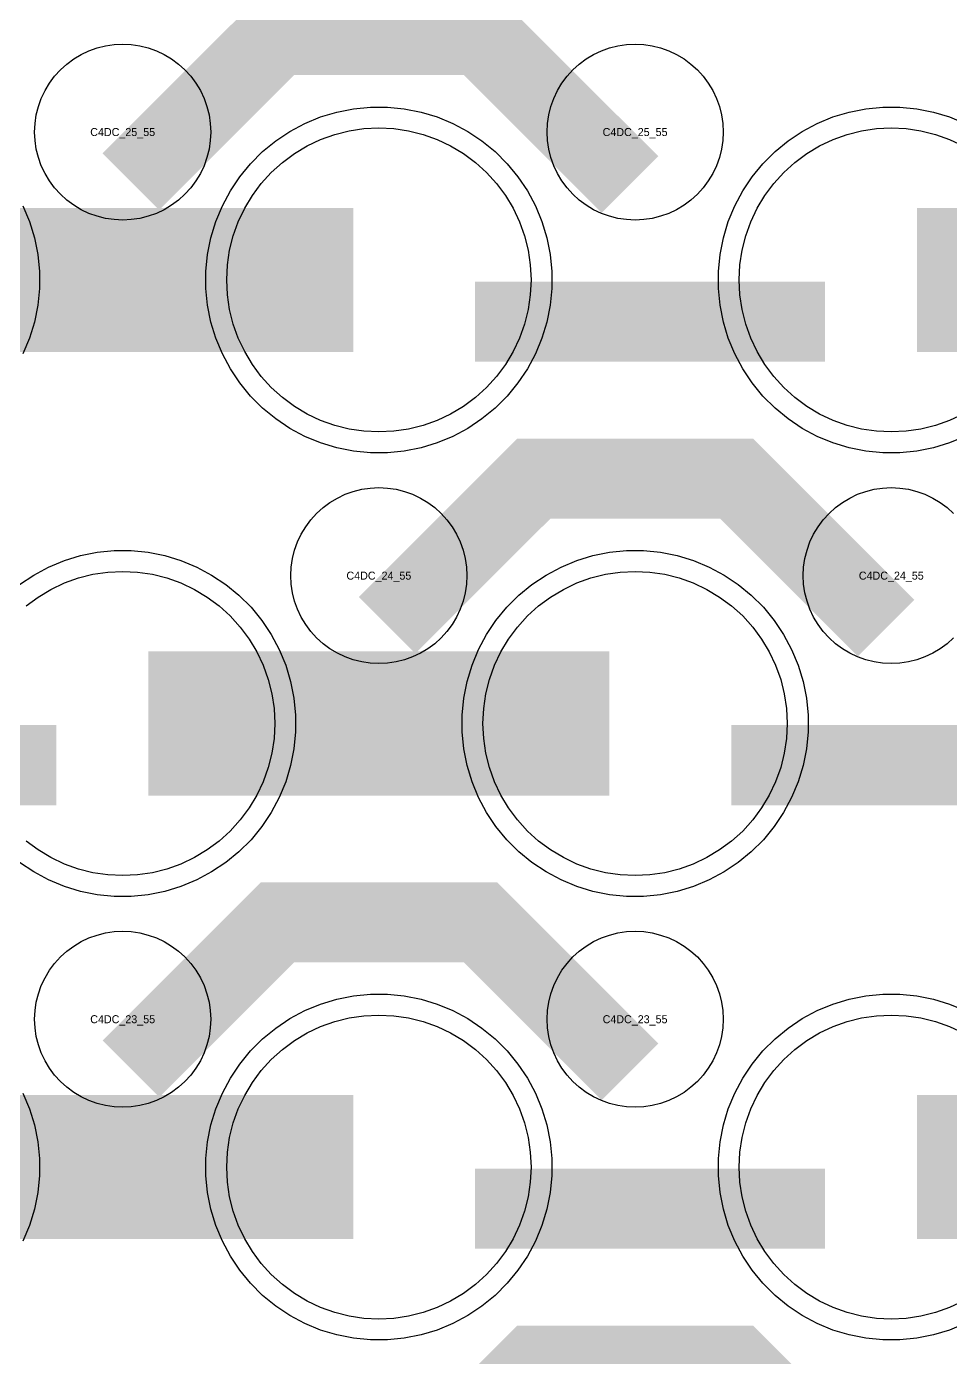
# Model space of a CAD drawing. Extents: x -11880 to 11880, y -14992 to 14992.
# Drawn here: x 5570 to 5858.5, y -11712 to -11296.3 of the extents above; entities that cross this region are included whole.
import ezdxf
from ezdxf.enums import TextEntityAlignment as Align

# ---------------------------------------------------------------- set-up
doc = ezdxf.new("R2010")
doc.units = 0
doc.header["$MEASUREMENT"] = 0
for name, color, linetype in [('GDS_775_DT_237', 138, 'CONTINUOUS'), ('RDL1_FS', 34, 'CONTINUOUS'), ('RDL_BS', 160, 'CONTINUOUS')]:
    doc.layers.add(name, color=color, linetype=linetype)

msp = doc.modelspace()

# ---------------------------------------------------------------- linework, layer by layer
at = {"layer": 'RDL1_FS'}
msp.add_lwpolyline([(5680, -11422.969), (5675.343, -11422.74), (5670.732, -11422.056), (5666.209, -11420.924), (5661.819, -11419.352), (5657.605, -11417.36), (5653.605, -11414.962), (5649.86, -11412.184), (5646.406, -11409.054), (5643.276, -11405.6), (5640.498, -11401.855), (5638.1, -11397.855), (5636.108, -11393.641), (5634.536, -11389.251), (5633.404, -11384.728), (5632.72, -11380.117), (5632.491, -11375.46), (5632.72, -11370.803), (5633.404, -11366.192), (5634.536, -11361.669), (5636.108, -11357.279), (5638.1, -11353.065), (5640.498, -11349.065), (5643.276, -11345.32), (5646.406, -11341.866), (5649.86, -11338.736), (5653.605, -11335.958), (5657.605, -11333.56), (5661.819, -11331.568), (5666.209, -11329.996), (5670.732, -11328.864), (5675.343, -11328.18), (5680, -11327.951), (5684.657, -11328.18), (5689.268, -11328.864), (5693.791, -11329.996), (5698.181, -11331.568), (5702.395, -11333.56), (5706.395, -11335.958), (5710.14, -11338.736), (5713.594, -11341.866), (5716.724, -11345.32), (5719.502, -11349.065), (5721.9, -11353.065), (5723.892, -11357.279), (5725.464, -11361.669), (5726.596, -11366.192), (5727.28, -11370.803), (5727.509, -11375.46), (5727.28, -11380.117), (5726.596, -11384.728), (5725.464, -11389.251), (5723.892, -11393.641), (5721.9, -11397.855), (5719.502, -11401.855), (5716.724, -11405.6), (5713.594, -11409.054), (5710.14, -11412.184), (5706.395, -11414.962), (5702.395, -11417.36), (5698.181, -11419.352), (5693.791, -11420.924), (5689.268, -11422.056), (5684.657, -11422.74)], close=True, dxfattribs=at)
msp.add_lwpolyline([(5862.395, -11417.36), (5858.181, -11419.352), (5853.791, -11420.924), (5849.268, -11422.056), (5844.657, -11422.74), (5840, -11422.969), (5835.343, -11422.74), (5830.732, -11422.056), (5826.209, -11420.924), (5821.819, -11419.352), (5817.605, -11417.36), (5813.605, -11414.962), (5809.86, -11412.184), (5806.406, -11409.054), (5803.276, -11405.6), (5800.498, -11401.855), (5798.1, -11397.855), (5796.108, -11393.641), (5794.536, -11389.251), (5793.404, -11384.728), (5792.72, -11380.117), (5792.491, -11375.46), (5792.72, -11370.803), (5793.404, -11366.192), (5794.536, -11361.669), (5796.108, -11357.279), (5798.1, -11353.065), (5800.498, -11349.065), (5803.276, -11345.32), (5806.406, -11341.866), (5809.86, -11338.736), (5813.605, -11335.958), (5817.605, -11333.56), (5821.819, -11331.568), (5826.209, -11329.996), (5830.732, -11328.864), (5835.343, -11328.18), (5840, -11327.951), (5844.657, -11328.18), (5849.268, -11328.864), (5853.791, -11329.996), (5858.181, -11331.568), (5862.395, -11333.56)], dxfattribs=at)
for points in [[(5528.002, -11375.46, 45, 45, 0), (5600.002, -11375.46, 45, 45, 0)], [(5600.002, -11375.46, 45, 45, 0), (5672.002, -11375.46, 45, 45, 0)], [(5848.002, -11375.46, 45, 45, 0), (5920.002, -11375.46, 45, 45, 0)]]:
    msp.add_lwpolyline(points, format="xyseb", dxfattribs=at)
at = {"layer": 'RDL1_FS', "color": 241, "true_color": 0xf7abae}
for points in [[(5569.86, -11477.301), (5573.605, -11474.523), (5577.605, -11472.125), (5581.819, -11470.133), (5586.209, -11468.561), (5590.732, -11467.429), (5595.343, -11466.745), (5600, -11466.516), (5604.657, -11466.745), (5609.268, -11467.429), (5613.791, -11468.561), (5618.181, -11470.133), (5622.395, -11472.125), (5626.395, -11474.523), (5630.14, -11477.301), (5633.594, -11480.431), (5636.724, -11483.885), (5639.502, -11487.63), (5641.9, -11491.63), (5643.892, -11495.844), (5645.464, -11500.234), (5646.596, -11504.757), (5647.28, -11509.368), (5647.509, -11514.025), (5647.28, -11518.682), (5646.596, -11523.293), (5645.464, -11527.816), (5643.892, -11532.206), (5641.9, -11536.42), (5639.502, -11540.42), (5636.724, -11544.165), (5633.594, -11547.619), (5630.14, -11550.749), (5626.395, -11553.527), (5622.395, -11555.925), (5618.181, -11557.917), (5613.791, -11559.489), (5609.268, -11560.621), (5604.657, -11561.305), (5600, -11561.534), (5595.343, -11561.305), (5590.732, -11560.621), (5586.209, -11559.489), (5581.819, -11557.917), (5577.605, -11555.925), (5573.605, -11553.527), (5569.86, -11550.749)], [(5862.395, -11694.49), (5858.181, -11696.482), (5853.791, -11698.054), (5849.268, -11699.186), (5844.657, -11699.87), (5840, -11700.099), (5835.343, -11699.87), (5830.732, -11699.186), (5826.209, -11698.054), (5821.819, -11696.482), (5817.605, -11694.49), (5813.605, -11692.092), (5809.86, -11689.314), (5806.406, -11686.184), (5803.276, -11682.73), (5800.498, -11678.985), (5798.1, -11674.985), (5796.108, -11670.771), (5794.536, -11666.381), (5793.404, -11661.858), (5792.72, -11657.247), (5792.491, -11652.59), (5792.72, -11647.933), (5793.404, -11643.322), (5794.536, -11638.799), (5796.108, -11634.409), (5798.1, -11630.195), (5800.498, -11626.195), (5803.276, -11622.45), (5806.406, -11618.996), (5809.86, -11615.866), (5813.605, -11613.088), (5817.605, -11610.69), (5821.819, -11608.698), (5826.209, -11607.126), (5830.732, -11605.994), (5835.343, -11605.31), (5840, -11605.081), (5844.657, -11605.31), (5849.268, -11605.994), (5853.791, -11607.126), (5858.181, -11608.698), (5862.395, -11610.69)]]:
    msp.add_lwpolyline(points, dxfattribs=at)
for points in [[(5760, -11561.534), (5755.343, -11561.305), (5750.732, -11560.621), (5746.209, -11559.489), (5741.819, -11557.917), (5737.605, -11555.925), (5733.605, -11553.527), (5729.86, -11550.749), (5726.406, -11547.619), (5723.276, -11544.165), (5720.498, -11540.42), (5718.1, -11536.42), (5716.108, -11532.206), (5714.536, -11527.816), (5713.404, -11523.293), (5712.72, -11518.682), (5712.491, -11514.025), (5712.72, -11509.368), (5713.404, -11504.757), (5714.536, -11500.234), (5716.108, -11495.844), (5718.1, -11491.63), (5720.498, -11487.63), (5723.276, -11483.885), (5726.406, -11480.431), (5729.86, -11477.301), (5733.605, -11474.523), (5737.605, -11472.125), (5741.819, -11470.133), (5746.209, -11468.561), (5750.732, -11467.429), (5755.343, -11466.745), (5760, -11466.516), (5764.657, -11466.745), (5769.268, -11467.429), (5773.791, -11468.561), (5778.181, -11470.133), (5782.395, -11472.125), (5786.395, -11474.523), (5790.14, -11477.301), (5793.594, -11480.431), (5796.724, -11483.885), (5799.502, -11487.63), (5801.9, -11491.63), (5803.892, -11495.844), (5805.464, -11500.234), (5806.596, -11504.757), (5807.28, -11509.368), (5807.509, -11514.025), (5807.28, -11518.682), (5806.596, -11523.293), (5805.464, -11527.816), (5803.892, -11532.206), (5801.9, -11536.42), (5799.502, -11540.42), (5796.724, -11544.165), (5793.594, -11547.619), (5790.14, -11550.749), (5786.395, -11553.527), (5782.395, -11555.925), (5778.181, -11557.917), (5773.791, -11559.489), (5769.268, -11560.621), (5764.657, -11561.305)], [(5680, -11700.099), (5675.343, -11699.87), (5670.732, -11699.186), (5666.209, -11698.054), (5661.819, -11696.482), (5657.605, -11694.49), (5653.605, -11692.092), (5649.86, -11689.314), (5646.406, -11686.184), (5643.276, -11682.73), (5640.498, -11678.985), (5638.1, -11674.985), (5636.108, -11670.771), (5634.536, -11666.381), (5633.404, -11661.858), (5632.72, -11657.247), (5632.491, -11652.59), (5632.72, -11647.933), (5633.404, -11643.322), (5634.536, -11638.799), (5636.108, -11634.409), (5638.1, -11630.195), (5640.498, -11626.195), (5643.276, -11622.45), (5646.406, -11618.996), (5649.86, -11615.866), (5653.605, -11613.088), (5657.605, -11610.69), (5661.819, -11608.698), (5666.209, -11607.126), (5670.732, -11605.994), (5675.343, -11605.31), (5680, -11605.081), (5684.657, -11605.31), (5689.268, -11605.994), (5693.791, -11607.126), (5698.181, -11608.698), (5702.395, -11610.69), (5706.395, -11613.088), (5710.14, -11615.866), (5713.594, -11618.996), (5716.724, -11622.45), (5719.502, -11626.195), (5721.9, -11630.195), (5723.892, -11634.409), (5725.464, -11638.799), (5726.596, -11643.322), (5727.28, -11647.933), (5727.509, -11652.59), (5727.28, -11657.247), (5726.596, -11661.858), (5725.464, -11666.381), (5723.892, -11670.771), (5721.9, -11674.985), (5719.502, -11678.985), (5716.724, -11682.73), (5713.594, -11686.184), (5710.14, -11689.314), (5706.395, -11692.092), (5702.395, -11694.49), (5698.181, -11696.482), (5693.791, -11698.054), (5689.268, -11699.186), (5684.657, -11699.87)]]:
    msp.add_lwpolyline(points, close=True, dxfattribs=at)
for points in [[(5608.002, -11514.025, 45, 45, 0), (5680.002, -11514.025, 45, 45, 0)], [(5680.002, -11514.025, 45, 45, 0), (5752.002, -11514.025, 45, 45, 0)], [(5528.002, -11652.59, 45, 45, 0), (5600.002, -11652.59, 45, 45, 0)], [(5600.002, -11652.59, 45, 45, 0), (5672.002, -11652.59, 45, 45, 0)], [(5848.002, -11652.59, 45, 45, 0), (5920.002, -11652.59, 45, 45, 0)]]:
    msp.add_lwpolyline(points, format="xyseb", dxfattribs=at)
at = {"layer": 'RDL_BS'}
for points in [[(5602.562, -11344.774, 25, 25, 0), (5648.377, -11298.959, 25, 25, 0), (5681.93, -11298.959, 25, 25, 0)], [(5758.401, -11345.673, 25, 25, 0), (5711.687, -11298.959, 25, 25, 0), (5681.929, -11298.959, 25, 25, 0)], [(5710.016, -11388.473, 25, 25, 0), (5819.281, -11388.473, 25, 25, 0)], [(5682.562, -11483.339, 25, 25, 0), (5728.377, -11437.524, 25, 25, 0), (5761.93, -11437.524, 25, 25, 0)], [(5838.401, -11484.238, 25, 25, 0), (5791.687, -11437.524, 25, 25, 0), (5761.929, -11437.524, 25, 25, 0)], [(5602.562, -11621.904, 25, 25, 0), (5648.377, -11576.089, 25, 25, 0), (5681.93, -11576.089, 25, 25, 0)], [(5758.401, -11622.803, 25, 25, 0), (5711.687, -11576.089, 25, 25, 0), (5681.929, -11576.089, 25, 25, 0)], [(5682.562, -11760.469, 25, 25, 0), (5728.377, -11714.654, 25, 25, 0), (5761.93, -11714.654, 25, 25, 0)], [(5838.401, -11761.368, 25, 25, 0), (5791.687, -11714.654, 25, 25, 0), (5761.929, -11714.654, 25, 25, 0)]]:
    msp.add_lwpolyline(points, format="xyseb", dxfattribs=at)
for points in [[(5600, -11356.766), (5597.307, -11356.634), (5594.635, -11356.238), (5592.016, -11355.581), (5589.481, -11354.674), (5587.044, -11353.522), (5584.72, -11352.129), (5582.557, -11350.526), (5580.558, -11348.714), (5578.746, -11346.715), (5577.143, -11344.552), (5575.75, -11342.228), (5574.598, -11339.791), (5573.691, -11337.256), (5573.034, -11334.637), (5572.638, -11331.965), (5572.506, -11329.272), (5572.638, -11326.579), (5573.034, -11323.907), (5573.691, -11321.288), (5574.598, -11318.753), (5575.75, -11316.316), (5577.143, -11313.992), (5578.746, -11311.829), (5580.558, -11309.83), (5582.557, -11308.018), (5584.72, -11306.415), (5587.044, -11305.022), (5589.481, -11303.87), (5592.016, -11302.963), (5594.635, -11302.306), (5597.307, -11301.91), (5600, -11301.778), (5602.693, -11301.91), (5605.365, -11302.306), (5607.984, -11302.963), (5610.519, -11303.87), (5612.956, -11305.022), (5615.28, -11306.415), (5617.443, -11308.018), (5619.442, -11309.83), (5621.254, -11311.829), (5622.857, -11313.992), (5624.25, -11316.316), (5625.402, -11318.753), (5626.309, -11321.288), (5626.966, -11323.907), (5627.362, -11326.579), (5627.494, -11329.272), (5627.362, -11331.965), (5626.966, -11334.637), (5626.309, -11337.256), (5625.402, -11339.791), (5624.25, -11342.228), (5622.857, -11344.552), (5621.254, -11346.715), (5619.442, -11348.714), (5617.443, -11350.526), (5615.28, -11352.129), (5612.956, -11353.522), (5610.519, -11354.674), (5607.984, -11355.581), (5605.365, -11356.238), (5602.693, -11356.634)], [(5760, -11356.766), (5757.307, -11356.634), (5754.635, -11356.238), (5752.016, -11355.581), (5749.481, -11354.674), (5747.044, -11353.522), (5744.72, -11352.129), (5742.557, -11350.526), (5740.558, -11348.714), (5738.746, -11346.715), (5737.143, -11344.552), (5735.75, -11342.228), (5734.598, -11339.791), (5733.691, -11337.256), (5733.034, -11334.637), (5732.638, -11331.965), (5732.506, -11329.272), (5732.638, -11326.579), (5733.034, -11323.907), (5733.691, -11321.288), (5734.598, -11318.753), (5735.75, -11316.316), (5737.143, -11313.992), (5738.746, -11311.829), (5740.558, -11309.83), (5742.557, -11308.018), (5744.72, -11306.415), (5747.044, -11305.022), (5749.481, -11303.87), (5752.016, -11302.963), (5754.635, -11302.306), (5757.307, -11301.91), (5760, -11301.778), (5762.693, -11301.91), (5765.365, -11302.306), (5767.984, -11302.963), (5770.519, -11303.87), (5772.956, -11305.022), (5775.28, -11306.415), (5777.443, -11308.018), (5779.442, -11309.83), (5781.254, -11311.829), (5782.857, -11313.992), (5784.25, -11316.316), (5785.402, -11318.753), (5786.309, -11321.288), (5786.966, -11323.907), (5787.362, -11326.579), (5787.494, -11329.272), (5787.362, -11331.965), (5786.966, -11334.637), (5786.309, -11337.256), (5785.402, -11339.791), (5784.25, -11342.228), (5782.857, -11344.552), (5781.254, -11346.715), (5779.442, -11348.714), (5777.443, -11350.526), (5775.28, -11352.129), (5772.956, -11353.522), (5770.519, -11354.674), (5767.984, -11355.581), (5765.365, -11356.238), (5762.693, -11356.634)], [(5677.356, -11429.46), (5672.062, -11428.943), (5666.835, -11427.897), (5661.795, -11426.366), (5656.885, -11424.335), (5652.223, -11421.843), (5647.809, -11418.896), (5643.708, -11415.534), (5639.926, -11411.752), (5636.564, -11407.651), (5633.617, -11403.237), (5631.125, -11398.575), (5629.094, -11393.665), (5627.563, -11388.625), (5626.517, -11383.398), (5626, -11378.104), (5626, -11372.816), (5626.517, -11367.522), (5627.563, -11362.295), (5629.094, -11357.255), (5631.125, -11352.345), (5633.617, -11347.683), (5636.564, -11343.269), (5639.926, -11339.168), (5643.708, -11335.386), (5647.809, -11332.024), (5652.223, -11329.077), (5656.885, -11326.585), (5661.795, -11324.554), (5666.835, -11323.023), (5672.062, -11321.977), (5677.356, -11321.46), (5682.644, -11321.46), (5687.938, -11321.977), (5693.165, -11323.023), (5698.205, -11324.554), (5703.115, -11326.585), (5707.777, -11329.077), (5712.191, -11332.024), (5716.292, -11335.386), (5720.074, -11339.168), (5723.436, -11343.269), (5726.383, -11347.683), (5728.875, -11352.345), (5730.906, -11357.255), (5732.437, -11362.295), (5733.483, -11367.522), (5734, -11372.816), (5734, -11378.104), (5733.483, -11383.398), (5732.437, -11388.625), (5730.906, -11393.665), (5728.875, -11398.575), (5726.383, -11403.237), (5723.436, -11407.651), (5720.074, -11411.752), (5716.292, -11415.534), (5712.191, -11418.896), (5707.777, -11421.843), (5703.115, -11424.335), (5698.205, -11426.366), (5693.165, -11427.897), (5687.938, -11428.943), (5682.644, -11429.46)], [(5680, -11495.331), (5677.307, -11495.199), (5674.635, -11494.803), (5672.016, -11494.146), (5669.481, -11493.239), (5667.044, -11492.087), (5664.72, -11490.694), (5662.557, -11489.091), (5660.558, -11487.279), (5658.746, -11485.28), (5657.143, -11483.117), (5655.75, -11480.793), (5654.598, -11478.356), (5653.691, -11475.821), (5653.034, -11473.202), (5652.638, -11470.53), (5652.506, -11467.837), (5652.638, -11465.144), (5653.034, -11462.472), (5653.691, -11459.853), (5654.598, -11457.318), (5655.75, -11454.881), (5657.143, -11452.557), (5658.746, -11450.394), (5660.558, -11448.395), (5662.557, -11446.583), (5664.72, -11444.98), (5667.044, -11443.587), (5669.481, -11442.435), (5672.016, -11441.528), (5674.635, -11440.871), (5677.307, -11440.475), (5680, -11440.343), (5682.693, -11440.475), (5685.365, -11440.871), (5687.984, -11441.528), (5690.519, -11442.435), (5692.956, -11443.587), (5695.28, -11444.98), (5697.443, -11446.583), (5699.442, -11448.395), (5701.254, -11450.394), (5702.857, -11452.557), (5704.25, -11454.881), (5705.402, -11457.318), (5706.309, -11459.853), (5706.966, -11462.472), (5707.362, -11465.144), (5707.494, -11467.837), (5707.362, -11470.53), (5706.966, -11473.202), (5706.309, -11475.821), (5705.402, -11478.356), (5704.25, -11480.793), (5702.857, -11483.117), (5701.254, -11485.28), (5699.442, -11487.279), (5697.443, -11489.091), (5695.28, -11490.694), (5692.956, -11492.087), (5690.519, -11493.239), (5687.984, -11494.146), (5685.365, -11494.803), (5682.693, -11495.199)], [(5600, -11633.896), (5597.307, -11633.764), (5594.635, -11633.368), (5592.016, -11632.711), (5589.481, -11631.804), (5587.044, -11630.652), (5584.72, -11629.259), (5582.557, -11627.656), (5580.558, -11625.844), (5578.746, -11623.845), (5577.143, -11621.682), (5575.75, -11619.358), (5574.598, -11616.921), (5573.691, -11614.386), (5573.034, -11611.767), (5572.638, -11609.095), (5572.506, -11606.402), (5572.638, -11603.709), (5573.034, -11601.037), (5573.691, -11598.418), (5574.598, -11595.883), (5575.75, -11593.446), (5577.143, -11591.122), (5578.746, -11588.959), (5580.558, -11586.96), (5582.557, -11585.148), (5584.72, -11583.545), (5587.044, -11582.152), (5589.481, -11581), (5592.016, -11580.093), (5594.635, -11579.436), (5597.307, -11579.04), (5600, -11578.908), (5602.693, -11579.04), (5605.365, -11579.436), (5607.984, -11580.093), (5610.519, -11581), (5612.956, -11582.152), (5615.28, -11583.545), (5617.443, -11585.148), (5619.442, -11586.96), (5621.254, -11588.959), (5622.857, -11591.122), (5624.25, -11593.446), (5625.402, -11595.883), (5626.309, -11598.418), (5626.966, -11601.037), (5627.362, -11603.709), (5627.494, -11606.402), (5627.362, -11609.095), (5626.966, -11611.767), (5626.309, -11614.386), (5625.402, -11616.921), (5624.25, -11619.358), (5622.857, -11621.682), (5621.254, -11623.845), (5619.442, -11625.844), (5617.443, -11627.656), (5615.28, -11629.259), (5612.956, -11630.652), (5610.519, -11631.804), (5607.984, -11632.711), (5605.365, -11633.368), (5602.693, -11633.764)], [(5760, -11633.896), (5757.307, -11633.764), (5754.635, -11633.368), (5752.016, -11632.711), (5749.481, -11631.804), (5747.044, -11630.652), (5744.72, -11629.259), (5742.557, -11627.656), (5740.558, -11625.844), (5738.746, -11623.845), (5737.143, -11621.682), (5735.75, -11619.358), (5734.598, -11616.921), (5733.691, -11614.386), (5733.034, -11611.767), (5732.638, -11609.095), (5732.506, -11606.402), (5732.638, -11603.709), (5733.034, -11601.037), (5733.691, -11598.418), (5734.598, -11595.883), (5735.75, -11593.446), (5737.143, -11591.122), (5738.746, -11588.959), (5740.558, -11586.96), (5742.557, -11585.148), (5744.72, -11583.545), (5747.044, -11582.152), (5749.481, -11581), (5752.016, -11580.093), (5754.635, -11579.436), (5757.307, -11579.04), (5760, -11578.908), (5762.693, -11579.04), (5765.365, -11579.436), (5767.984, -11580.093), (5770.519, -11581), (5772.956, -11582.152), (5775.28, -11583.545), (5777.443, -11585.148), (5779.442, -11586.96), (5781.254, -11588.959), (5782.857, -11591.122), (5784.25, -11593.446), (5785.402, -11595.883), (5786.309, -11598.418), (5786.966, -11601.037), (5787.362, -11603.709), (5787.494, -11606.402), (5787.362, -11609.095), (5786.966, -11611.767), (5786.309, -11614.386), (5785.402, -11616.921), (5784.25, -11619.358), (5782.857, -11621.682), (5781.254, -11623.845), (5779.442, -11625.844), (5777.443, -11627.656), (5775.28, -11629.259), (5772.956, -11630.652), (5770.519, -11631.804), (5767.984, -11632.711), (5765.365, -11633.368), (5762.693, -11633.764)]]:
    msp.add_lwpolyline(points, close=True, dxfattribs=at)
for points in [[(5863.115, -11424.335), (5858.205, -11426.366), (5853.165, -11427.897), (5847.938, -11428.943), (5842.644, -11429.46), (5837.356, -11429.46), (5832.062, -11428.943), (5826.835, -11427.897), (5821.795, -11426.366), (5816.885, -11424.335), (5812.223, -11421.843), (5807.809, -11418.896), (5803.708, -11415.534), (5799.926, -11411.752), (5796.564, -11407.651), (5793.617, -11403.237), (5791.125, -11398.575), (5789.094, -11393.665), (5787.563, -11388.625), (5786.517, -11383.398), (5786, -11378.104), (5786, -11372.816), (5786.517, -11367.522), (5787.563, -11362.295), (5789.094, -11357.255), (5791.125, -11352.345), (5793.617, -11347.683), (5796.564, -11343.269), (5799.926, -11339.168), (5803.708, -11335.386), (5807.809, -11332.024), (5812.223, -11329.077), (5816.885, -11326.585), (5821.795, -11324.554), (5826.835, -11323.023), (5832.062, -11321.977), (5837.356, -11321.46), (5842.644, -11321.46), (5847.938, -11321.977), (5853.165, -11323.023), (5858.205, -11324.554), (5863.115, -11326.585)], [(5568.875, -11352.345), (5570.906, -11357.255), (5572.437, -11362.295), (5573.483, -11367.522), (5574, -11372.816), (5574, -11378.104), (5573.483, -11383.398), (5572.437, -11388.625), (5570.906, -11393.665), (5568.875, -11398.575)], [(5859.442, -11487.279), (5857.443, -11489.091), (5855.28, -11490.694), (5852.956, -11492.087), (5850.519, -11493.239), (5847.984, -11494.146), (5845.365, -11494.803), (5842.693, -11495.199), (5840, -11495.331), (5837.307, -11495.199), (5834.635, -11494.803), (5832.016, -11494.146), (5829.481, -11493.239), (5827.044, -11492.087), (5824.72, -11490.694), (5822.557, -11489.091), (5820.558, -11487.279), (5818.746, -11485.28), (5817.143, -11483.117), (5815.75, -11480.793), (5814.598, -11478.356), (5813.691, -11475.821), (5813.034, -11473.202), (5812.638, -11470.53), (5812.506, -11467.837), (5812.638, -11465.144), (5813.034, -11462.472), (5813.691, -11459.853), (5814.598, -11457.318), (5815.75, -11454.881), (5817.143, -11452.557), (5818.746, -11450.394), (5820.558, -11448.395), (5822.557, -11446.583), (5824.72, -11444.98), (5827.044, -11443.587), (5829.481, -11442.435), (5832.016, -11441.528), (5834.635, -11440.871), (5837.307, -11440.475), (5840, -11440.343), (5842.693, -11440.475), (5845.365, -11440.871), (5847.984, -11441.528), (5850.519, -11442.435), (5852.956, -11443.587), (5855.28, -11444.98), (5857.443, -11446.583), (5859.442, -11448.395)]]:
    msp.add_lwpolyline(points, dxfattribs=at)
at = {"layer": 'RDL_BS', "color": 241, "true_color": 0xf7abae}
for points in [[(5567.809, -11470.589), (5572.223, -11467.642), (5576.885, -11465.15), (5581.795, -11463.119), (5586.835, -11461.588), (5592.062, -11460.542), (5597.356, -11460.025), (5602.644, -11460.025), (5607.938, -11460.542), (5613.165, -11461.588), (5618.205, -11463.119), (5623.115, -11465.15), (5627.777, -11467.642), (5632.191, -11470.589), (5636.292, -11473.951), (5640.074, -11477.733), (5643.436, -11481.834), (5646.383, -11486.248), (5648.875, -11490.91), (5650.906, -11495.82), (5652.437, -11500.86), (5653.483, -11506.087), (5654, -11511.381), (5654, -11516.669), (5653.483, -11521.963), (5652.437, -11527.19), (5650.906, -11532.23), (5648.875, -11537.14), (5646.383, -11541.802), (5643.436, -11546.216), (5640.074, -11550.317), (5636.292, -11554.099), (5632.191, -11557.461), (5627.777, -11560.408), (5623.115, -11562.9), (5618.205, -11564.931), (5613.165, -11566.462), (5607.938, -11567.508), (5602.644, -11568.025), (5597.356, -11568.025), (5592.062, -11567.508), (5586.835, -11566.462), (5581.795, -11564.931), (5576.885, -11562.9), (5572.223, -11560.408), (5567.809, -11557.461)], [(5863.115, -11701.465), (5858.205, -11703.496), (5853.165, -11705.027), (5847.938, -11706.073), (5842.644, -11706.59), (5837.356, -11706.59), (5832.062, -11706.073), (5826.835, -11705.027), (5821.795, -11703.496), (5816.885, -11701.465), (5812.223, -11698.973), (5807.809, -11696.026), (5803.708, -11692.664), (5799.926, -11688.882), (5796.564, -11684.781), (5793.617, -11680.367), (5791.125, -11675.705), (5789.094, -11670.795), (5787.563, -11665.755), (5786.517, -11660.528), (5786, -11655.234), (5786, -11649.946), (5786.517, -11644.652), (5787.563, -11639.425), (5789.094, -11634.385), (5791.125, -11629.475), (5793.617, -11624.813), (5796.564, -11620.399), (5799.926, -11616.298), (5803.708, -11612.516), (5807.809, -11609.154), (5812.223, -11606.207), (5816.885, -11603.715), (5821.795, -11601.684), (5826.835, -11600.153), (5832.062, -11599.107), (5837.356, -11598.59), (5842.644, -11598.59), (5847.938, -11599.107), (5853.165, -11600.153), (5858.205, -11601.684), (5863.115, -11603.715)], [(5568.875, -11629.475), (5570.906, -11634.385), (5572.437, -11639.425), (5573.483, -11644.652), (5574, -11649.946), (5574, -11655.234), (5573.483, -11660.528), (5572.437, -11665.755), (5570.906, -11670.795), (5568.875, -11675.705)]]:
    msp.add_lwpolyline(points, dxfattribs=at)
for points in [[(5757.356, -11568.025), (5752.062, -11567.508), (5746.835, -11566.462), (5741.795, -11564.931), (5736.885, -11562.9), (5732.223, -11560.408), (5727.809, -11557.461), (5723.708, -11554.099), (5719.926, -11550.317), (5716.564, -11546.216), (5713.617, -11541.802), (5711.125, -11537.14), (5709.094, -11532.23), (5707.563, -11527.19), (5706.517, -11521.963), (5706, -11516.669), (5706, -11511.381), (5706.517, -11506.087), (5707.563, -11500.86), (5709.094, -11495.82), (5711.125, -11490.91), (5713.617, -11486.248), (5716.564, -11481.834), (5719.926, -11477.733), (5723.708, -11473.951), (5727.809, -11470.589), (5732.223, -11467.642), (5736.885, -11465.15), (5741.795, -11463.119), (5746.835, -11461.588), (5752.062, -11460.542), (5757.356, -11460.025), (5762.644, -11460.025), (5767.938, -11460.542), (5773.165, -11461.588), (5778.205, -11463.119), (5783.115, -11465.15), (5787.777, -11467.642), (5792.191, -11470.589), (5796.292, -11473.951), (5800.074, -11477.733), (5803.436, -11481.834), (5806.383, -11486.248), (5808.875, -11490.91), (5810.906, -11495.82), (5812.437, -11500.86), (5813.483, -11506.087), (5814, -11511.381), (5814, -11516.669), (5813.483, -11521.963), (5812.437, -11527.19), (5810.906, -11532.23), (5808.875, -11537.14), (5806.383, -11541.802), (5803.436, -11546.216), (5800.074, -11550.317), (5796.292, -11554.099), (5792.191, -11557.461), (5787.777, -11560.408), (5783.115, -11562.9), (5778.205, -11564.931), (5773.165, -11566.462), (5767.938, -11567.508), (5762.644, -11568.025)], [(5677.356, -11706.59), (5672.062, -11706.073), (5666.835, -11705.027), (5661.795, -11703.496), (5656.885, -11701.465), (5652.223, -11698.973), (5647.809, -11696.026), (5643.708, -11692.664), (5639.926, -11688.882), (5636.564, -11684.781), (5633.617, -11680.367), (5631.125, -11675.705), (5629.094, -11670.795), (5627.563, -11665.755), (5626.517, -11660.528), (5626, -11655.234), (5626, -11649.946), (5626.517, -11644.652), (5627.563, -11639.425), (5629.094, -11634.385), (5631.125, -11629.475), (5633.617, -11624.813), (5636.564, -11620.399), (5639.926, -11616.298), (5643.708, -11612.516), (5647.809, -11609.154), (5652.223, -11606.207), (5656.885, -11603.715), (5661.795, -11601.684), (5666.835, -11600.153), (5672.062, -11599.107), (5677.356, -11598.59), (5682.644, -11598.59), (5687.938, -11599.107), (5693.165, -11600.153), (5698.205, -11601.684), (5703.115, -11603.715), (5707.777, -11606.207), (5712.191, -11609.154), (5716.292, -11612.516), (5720.074, -11616.298), (5723.436, -11620.399), (5726.383, -11624.813), (5728.875, -11629.475), (5730.906, -11634.385), (5732.437, -11639.425), (5733.483, -11644.652), (5734, -11649.946), (5734, -11655.234), (5733.483, -11660.528), (5732.437, -11665.755), (5730.906, -11670.795), (5728.875, -11675.705), (5726.383, -11680.367), (5723.436, -11684.781), (5720.074, -11688.882), (5716.292, -11692.664), (5712.191, -11696.026), (5707.777, -11698.973), (5703.115, -11701.465), (5698.205, -11703.496), (5693.165, -11705.027), (5687.938, -11706.073), (5682.644, -11706.59)]]:
    msp.add_lwpolyline(points, close=True, dxfattribs=at)
for points in [[(5470.016, -11527.038, 25, 25, 0), (5579.281, -11527.038, 25, 25, 0)], [(5790.016, -11527.038, 25, 25, 0), (5899.281, -11527.038, 25, 25, 0)], [(5710.016, -11665.603, 25, 25, 0), (5819.281, -11665.603, 25, 25, 0)]]:
    msp.add_lwpolyline(points, format="xyseb", dxfattribs=at)

# ---------------------------------------------------------------- texts
at = {"layer": 'GDS_775_DT_237'}
for s, p in [('C4DC_25_55', (5600, -11329.272)), ('C4DC_25_55', (5600, -11329.272)), ('C4DC_25_55', (5760, -11329.272)), ('C4DC_25_55', (5760, -11329.272)), ('C4DC_24_55', (5680, -11467.837)), ('C4DC_24_55', (5680, -11467.837)), ('C4DC_24_55', (5840, -11467.837)), ('C4DC_24_55', (5840, -11467.837)), ('C4DC_23_55', (5600, -11606.402)), ('C4DC_23_55', (5600, -11606.402)), ('C4DC_23_55', (5760, -11606.402)), ('C4DC_23_55', (5760, -11606.402))]:
    msp.add_text(s, height=2.5, dxfattribs=at).set_placement(p, align=Align.MIDDLE_CENTER)

doc.saveas('drawing.dxf')
